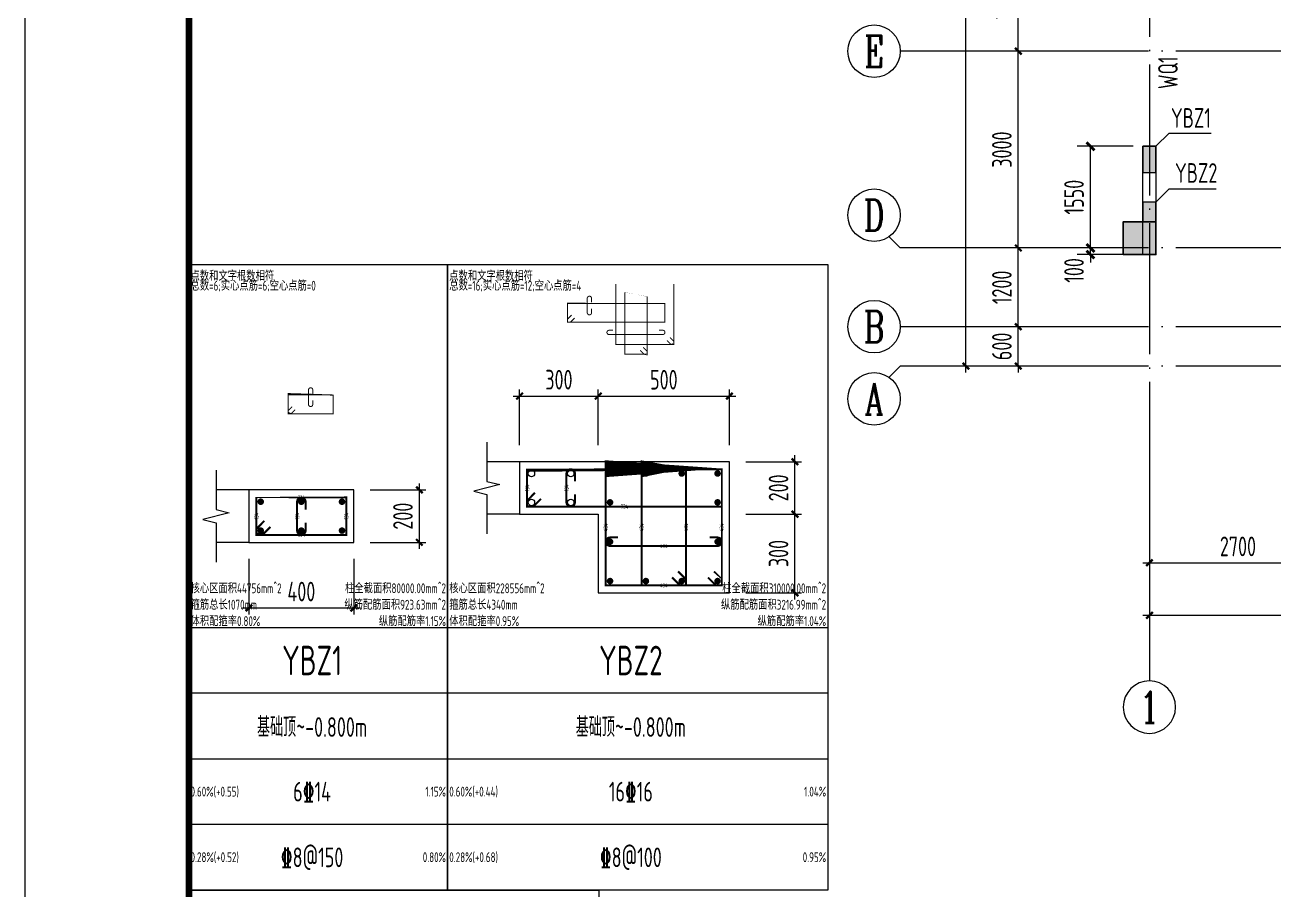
# Model space of a CAD drawing. Extents: x -1712635 to -854203, y -534641 to -21985.
# Drawn here: x -1375869 to -1356820, y -90777 to -77588 of the extents above; entities that cross this region are included whole.
import ezdxf
from ezdxf.enums import TextEntityAlignment as Align

# ---------------------------------------------------------------- set-up
doc = ezdxf.new("R2010")
doc.units = 0
doc.header["$LTSCALE"] = 1000
doc.linetypes.add('DOTE', pattern=[2.4200000000000004, 2, -0.2, 0.02, -0.2])
doc.layers.get('0').update_dxf_attribs({"linetype": 'CONTINUOUS'})
doc.layers.get('Defpoints').update_dxf_attribs({"linetype": 'CONTINUOUS'})
for name, color, linetype in [('-TK', 7, 'CONTINUOUS'), ('A-AXIS', 1, 'CONTINUOUS'), ('A-DOTE', 10, 'DOTE'), ('AXIS_NUM', 7, 'CONTINUOUS'), ('COLU_DE_DIM', 3, 'CONTINUOUS'), ('COLU_DE_TEXT', 7, 'CONTINUOUS'), ('COLU_DE_TH', 7, 'CONTINUOUS'), ('LABEL', 1, 'CONTINUOUS'), ('LINK', 6, 'CONTINUOUS'), ('LINK-INDEX', 6, 'CONTINUOUS'), ('REIN', 6, 'CONTINUOUS'), ('S-Q墙实线', 6, 'CONTINUOUS'), ('S-Q墙标注', 3, 'CONTINUOUS'), ('S-X详图填充', 252, 'CONTINUOUS'), ('S-X详图实线', 4, 'CONTINUOUS'), ('S-Y一般标注', 3, 'CONTINUOUS'), ('S-Z柱实线', 6, 'CONTINUOUS'), ('TAB', 7, 'CONTINUOUS'), ('TAB_TEXT', 7, 'CONTINUOUS'), ('THIN', 7, 'CONTINUOUS')]:
    doc.layers.add(name, color=color, linetype=linetype)
doc.layers.add('箍筋长度', color=3, linetype='CONTINUOUS', plot=False)
doc.layers.add('配箍校核', color=34, linetype='CONTINUOUS', plot=False)
doc.styles.add('BW_Rein', font='Tssdeng.shx', dxfattribs={"width": 0.7, "bigfont": 'hztxt.shx'})
doc.styles.add('TSSD_Axis', font='complex.shx', dxfattribs={"width": 0.7, "bigfont": 'hztxt.shx'})
doc.styles.add('TSSD_DIMENSION', font='Tssdeng.shx', dxfattribs={"width": 0.7, "bigfont": 'tssdchn.shx'})
doc.styles.add('TSSD_REIN', font='tssdeng.shx', dxfattribs={"width": 0.7, "height": 300, "bigfont": 'tssdchn.shx'})
doc.styles.add('结构文字', font='zstxt.shx', dxfattribs={"width": 0.7, "bigfont": 'zshz.shx'})
doc.dimstyles.new('STRUCK', dxfattribs={"dimtxt": 400, "dimasz": 121, "dimexe": 200, "dimexo": 150, "dimgap": 115, "dimtad": 1, "dimdec": 0, "dimdsep": 46, "dimtxsty": '结构文字', "dimblk": 'ARCHTICK', "dimcen": 400, "dimclrd": 3, "dimclre": 3, "dimclrt": 7, "dimadec": 0, "dimazin": 0, "dimtfac": 1, "dimtdec": 0, "dimtix": 1, "dimtmove": 2, "dimatfit": 3, "dimldrblk": '_DIMX', "dimfxl": 0, "dimtolj": 1, "dimtzin": 0, "dimarcsym": 0})
doc.dimstyles.new('TSSD_100_100', dxfattribs={"dimtxt": 300, "dimasz": 100, "dimexe": 100, "dimexo": 250, "dimgap": 100, "dimtad": 1, "dimdec": 0, "dimzin": 0, "dimdsep": 46, "dimtxsty": 'TSSD_DIMENSION', "dimblk": 'ARCHTICK', "dimcen": 0, "dimdle": 100, "dimclrt": 7, "dimadec": 0, "dimazin": 0, "dimtfac": 1, "dimtdec": 0, "dimtix": 1, "dimtmove": 2, "dimatfit": 3, "dimldrblk": 'ARCHTICK', "dimfxl": 0, "dimtolj": 1, "dimtzin": 0, "dimarcsym": 0})
doc.dimstyles.new('TSSD_25_100', dxfattribs={"dimtxt": 300, "dimasz": 100, "dimexe": 100, "dimexo": 250, "dimgap": 100, "dimtad": 1, "dimdec": 0, "dimlfac": 0.25, "dimzin": 0, "dimdsep": 46, "dimtxsty": 'TSSD_DIMENSION', "dimblk": 'ARCHTICK', "dimcen": 0, "dimdle": 100, "dimclrt": 7, "dimadec": 0, "dimazin": 0, "dimtfac": 1, "dimtdec": 0, "dimtix": 1, "dimtmove": 2, "dimatfit": 3, "dimldrblk": 'ARCHTICK', "dimfxl": 0, "dimtolj": 1, "dimtzin": 0, "dimarcsym": 0})

# ---------------------------------------------------------------- blocks, each defined once
blk = doc.blocks.new('_ArchTick')
at = {"color": 0, "const_width": 0.35}
blk.add_lwpolyline([(-0.5, -0.5), (0.5, 0.5)], dxfattribs=at)
blk = doc.blocks.new('*D200')
at = {"layer": 'COLU_DE_DIM', "color": 0, "lineweight": -2}
for p, q in [((-1372454.013528618, -85726.70897077862), (-1372454.013528618, -86576.70897077862)), ((-1370854.0135288, -85726.70897077862), (-1370854.0135288, -86576.70897077862)), ((-1372554.013528618, -86476.70897077862), (-1370754.0135288, -86476.70897077862))]:
    blk.add_line(p, q, dxfattribs=at)
at = {"layer": 'Defpoints', "color": 0}
for p in [(-1372454.013528618, -85476.70897077862), (-1370854.0135288, -85476.70897077862), (-1370854.0135288, -86476.70897077862)]:
    blk.add_point(p, dxfattribs=at)
at = {"layer": 'COLU_DE_DIM', "color": 0, "lineweight": -2, "xscale": 100, "yscale": 100, "zscale": 100, "rotation": 180}
blk.add_blockref('_ArchTick', (-1372454.013528618, -86476.70897077862), dxfattribs=at)
at = {"layer": 'COLU_DE_DIM', "color": 0, "lineweight": -2, "xscale": 100, "yscale": 100, "zscale": 100}
blk.add_blockref('_ArchTick', (-1370854.0135288, -86476.70897077862), dxfattribs=at)
at = {"layer": 'COLU_DE_DIM', "color": 7, "insert": (-1371654.013528709, -86226.70897077862), "char_height": 300, "attachment_point": 5, "style": 'TSSD_DIMENSION'}
blk.add_mtext('\\A1;400', dxfattribs=at)
blk = doc.blocks.new('*D201')
at = {"layer": 'COLU_DE_DIM', "color": 0, "lineweight": -2}
for p, q in [((-1369854.0135288, -85576.70897077862), (-1369854.0135288, -84576.70897081587)), ((-1370604.0135288, -84676.70897081587), (-1369754.0135288, -84676.70897081587)), ((-1370604.0135288, -85476.70897077862), (-1369754.0135288, -85476.70897077862))]:
    blk.add_line(p, q, dxfattribs=at)
at = {"layer": 'Defpoints', "color": 0}
for p in [(-1370854.0135288, -84676.70897081587), (-1369854.0135288, -84676.70897081587), (-1370854.0135288, -85476.70897077862)]:
    blk.add_point(p, dxfattribs=at)
at = {"layer": 'COLU_DE_DIM', "color": 0, "lineweight": -2, "xscale": 100, "yscale": 100, "zscale": 100}
for p, rotation in [((-1369854.0135288, -84676.70897081587), 90), ((-1369854.0135288, -85476.70897077862), 270)]:
    blk.add_blockref('_ArchTick', p, dxfattribs=dict(at, rotation=rotation))
at = {"layer": 'COLU_DE_DIM', "color": 7, "insert": (-1370104.0135288, -85076.70897079747), "char_height": 300, "attachment_point": 5, "rotation": 90, "style": 'TSSD_DIMENSION'}
blk.add_mtext('\\A1;200', dxfattribs=at)
blk = doc.blocks.new('*D202')
at = {"layer": 'COLU_DE_DIM', "color": 0, "lineweight": -2}
for p, q in [((-1368325.920424422, -83996.38008239819), (-1368325.920424422, -83146.38008239819)), ((-1367125.920424346, -83996.38008239819), (-1367125.920424346, -83146.38008239819)), ((-1368425.920424422, -83246.38008239819), (-1367025.920424346, -83246.38008239819))]:
    blk.add_line(p, q, dxfattribs=at)
at = {"layer": 'Defpoints', "color": 0}
for p in [(-1367125.920424346, -83246.38008239819), (-1368325.920424422, -84246.38008239819), (-1367125.920424346, -84246.38008239819)]:
    blk.add_point(p, dxfattribs=at)
at = {"layer": 'COLU_DE_DIM', "color": 0, "lineweight": -2, "xscale": 100, "yscale": 100, "zscale": 100, "rotation": 180}
blk.add_blockref('_ArchTick', (-1368325.920424422, -83246.38008239819), dxfattribs=at)
at = {"layer": 'COLU_DE_DIM', "color": 0, "lineweight": -2, "xscale": 100, "yscale": 100, "zscale": 100}
blk.add_blockref('_ArchTick', (-1367125.920424346, -83246.38008239819), dxfattribs=at)
at = {"layer": 'COLU_DE_DIM', "color": 7, "insert": (-1367725.920424384, -82996.38008239819), "char_height": 300, "attachment_point": 5, "style": 'TSSD_DIMENSION'}
blk.add_mtext('\\A1;300', dxfattribs=at)
blk = doc.blocks.new('*D203')
at = {"layer": 'COLU_DE_DIM', "color": 0, "lineweight": -2}
for p, q in [((-1367125.920424346, -83996.38008239819), (-1367125.920424346, -83146.38008239819)), ((-1365125.920424346, -83996.38008239819), (-1365125.920424346, -83146.38008239819)), ((-1367225.920424346, -83246.38008239819), (-1365025.920424346, -83246.38008239819))]:
    blk.add_line(p, q, dxfattribs=at)
at = {"layer": 'Defpoints', "color": 0}
for p in [(-1365125.920424346, -83246.38008239819), (-1367125.920424346, -84246.38008239819), (-1365125.920424346, -84246.38008239819)]:
    blk.add_point(p, dxfattribs=at)
at = {"layer": 'COLU_DE_DIM', "color": 0, "lineweight": -2, "xscale": 100, "yscale": 100, "zscale": 100, "rotation": 180}
blk.add_blockref('_ArchTick', (-1367125.920424346, -83246.38008239819), dxfattribs=at)
at = {"layer": 'COLU_DE_DIM', "color": 0, "lineweight": -2, "xscale": 100, "yscale": 100, "zscale": 100}
blk.add_blockref('_ArchTick', (-1365125.920424346, -83246.38008239819), dxfattribs=at)
at = {"layer": 'COLU_DE_DIM', "color": 7, "insert": (-1366125.920424346, -82996.38008239819), "char_height": 300, "attachment_point": 5, "style": 'TSSD_DIMENSION'}
blk.add_mtext('\\A1;500', dxfattribs=at)
blk = doc.blocks.new('*D204')
at = {"layer": 'COLU_DE_DIM', "color": 0, "lineweight": -2}
for p, q in [((-1364125.920424346, -86346.38008239819), (-1364125.920424346, -84946.38008238608)), ((-1364875.920424346, -85046.38008238608), (-1364025.920424346, -85046.38008238608)), ((-1364875.920424346, -86246.38008239819), (-1364025.920424346, -86246.38008239819))]:
    blk.add_line(p, q, dxfattribs=at)
at = {"layer": 'Defpoints', "color": 0}
for p in [(-1365125.920424346, -85046.38008238608), (-1364125.920424346, -85046.38008238608), (-1365125.920424346, -86246.38008239819)]:
    blk.add_point(p, dxfattribs=at)
at = {"layer": 'COLU_DE_DIM', "color": 0, "lineweight": -2, "xscale": 100, "yscale": 100, "zscale": 100}
for p, rotation in [((-1364125.920424346, -85046.38008238608), 90), ((-1364125.920424346, -86246.38008239819), 270)]:
    blk.add_blockref('_ArchTick', p, dxfattribs=dict(at, rotation=rotation))
at = {"layer": 'COLU_DE_DIM', "color": 7, "insert": (-1364375.920424346, -85646.38008239235), "char_height": 300, "attachment_point": 5, "rotation": 90, "style": 'TSSD_DIMENSION'}
blk.add_mtext('\\A1;300', dxfattribs=at)
blk = doc.blocks.new('*D205')
at = {"layer": 'COLU_DE_DIM', "color": 0, "lineweight": -2}
for p, q in [((-1364125.920424346, -85146.38008238608), (-1364125.920424346, -84146.3800824238)), ((-1364875.920424346, -84246.3800824238), (-1364025.920424346, -84246.3800824238)), ((-1364875.920424346, -85046.38008238608), (-1364025.920424346, -85046.38008238608))]:
    blk.add_line(p, q, dxfattribs=at)
at = {"layer": 'Defpoints', "color": 0}
for p in [(-1365125.920424346, -84246.3800824238), (-1364125.920424346, -84246.3800824238), (-1365125.920424346, -85046.38008238608)]:
    blk.add_point(p, dxfattribs=at)
at = {"layer": 'COLU_DE_DIM', "color": 0, "lineweight": -2, "xscale": 100, "yscale": 100, "zscale": 100}
for p, rotation in [((-1364125.920424346, -84246.3800824238), 90), ((-1364125.920424346, -85046.38008238608), 270)]:
    blk.add_blockref('_ArchTick', p, dxfattribs=dict(at, rotation=rotation))
at = {"layer": 'COLU_DE_DIM', "color": 7, "insert": (-1364375.920424346, -84646.38008240516), "char_height": 300, "attachment_point": 5, "rotation": 90, "style": 'TSSD_DIMENSION'}
blk.add_mtext('\\A1;200', dxfattribs=at)
blk = doc.blocks.new('A1')
blk.add_lwpolyline([(0, 59400), (0, 0), (84100, 0), (84100, 59400)], close=True)
at = {"const_width": 100}
blk.add_lwpolyline([(2500, 58400), (2500, 1000), (83100, 1000), (83100, 58400)], close=True, dxfattribs=at)
blk = doc.blocks.new('*D554')
at = {"layer": 'Defpoints', "color": 0}
for p in [(-1359619.64106835, -80987.99489688477), (-1358819.64106835, -80987.99489688477), (-1358819.64106835, -81087.99482786882)]:
    blk.add_point(p, dxfattribs=at)
at = {"layer": 'S-Q墙标注', "color": 3, "lineweight": -2}
for p, q in [((-1359619.64106835, -80987.99489688477), (-1359619.64106835, -80866.99489688477)), ((-1358969.64106835, -80987.99489688477), (-1359819.64106835, -80987.99489688477)), ((-1358969.64106835, -81087.99482786882), (-1359819.64106835, -81087.99482786882)), ((-1359619.64106835, -81087.99482786882), (-1359619.64106835, -80987.99489688477)), ((-1359619.64106835, -81087.99482786882), (-1359619.64106835, -81208.99482786882))]:
    blk.add_line(p, q, dxfattribs=at)
at = {"layer": 'S-Q墙标注', "color": 3, "lineweight": -2, "xscale": 121, "yscale": 121, "zscale": 121}
for p, rotation in [((-1359619.64106835, -80987.99489688477), 270), ((-1359619.64106835, -81087.99482786882), 90)]:
    blk.add_blockref('_ArchTick', p, dxfattribs=dict(at, rotation=rotation))
at = {"layer": 'S-Q墙标注', "color": 7, "insert": (-1359869.64106835, -81329.91790479189), "char_height": 300, "attachment_point": 5, "rotation": 90, "style": 'TSSD_REIN'}
blk.add_mtext('\\A1;100', dxfattribs=at)
blk = doc.blocks.new('_DIMX')
blk.add_line((-150, 0), (150, 0))
at = {"const_width": 50}
blk.add_lwpolyline([(-70, -70), (70, 70)], dxfattribs=at)
blk = doc.blocks.new('*D555')
at = {"layer": 'Defpoints', "color": 0}
for p in [(-1359619.64106835, -79438.03377964941), (-1358819.64106835, -79438.03377964941), (-1358819.64106835, -80987.99489688477)]:
    blk.add_point(p, dxfattribs=at)
at = {"layer": 'S-Q墙标注', "color": 3, "lineweight": -2}
for p, q in [((-1358969.64106835, -79438.03377964941), (-1359819.64106835, -79438.03377964941)), ((-1359619.64106835, -80987.99489688477), (-1359619.64106835, -79438.03377964941)), ((-1358969.64106835, -80987.99489688477), (-1359819.64106835, -80987.99489688477))]:
    blk.add_line(p, q, dxfattribs=at)
at = {"layer": 'S-Q墙标注', "color": 3, "lineweight": -2, "xscale": 121, "yscale": 121, "zscale": 121}
for p, rotation in [((-1359619.64106835, -79438.03377964941), 90), ((-1359619.64106835, -80987.99489688477), 270)]:
    blk.add_blockref('_ArchTick', p, dxfattribs=dict(at, rotation=rotation))
at = {"layer": 'S-Q墙标注', "color": 7, "insert": (-1359869.64106835, -80213.01433826731), "char_height": 300, "attachment_point": 5, "rotation": 90, "style": 'TSSD_REIN'}
blk.add_mtext('\\A1;1550', dxfattribs=at)
blk = doc.blocks.new('ts_axno')
at = {"color": 0, "linetype": 'ByBlock', "lineweight": -2}
blk.add_circle((0, 0), 0.5, dxfattribs=at)
at = {"color": 0, "linetype": 'ByBlock', "lineweight": -2, "style": 'TSSD_Axis', "width": 0.7}
blk.add_attdef('A', text='', height=0.6, dxfattribs=at).set_placement((0, 0), align=Align.MIDDLE_CENTER)
blk = doc.blocks.new('*D809')
at = {"layer": 'Defpoints', "color": 0}
for p in [(-1364734.331781463, -84258.3960765833), (-1363734.331781463, -84258.3960765833), (-1363734.331781463, -84858.39607658319)]:
    blk.add_point(p, dxfattribs=at)
at = {"layer": 'S-Y一般标注', "color": 0, "lineweight": -2}
for p, q in [((-1364734.331781463, -84258.3960765833), (-1364734.331781463, -84158.3960765833)), ((-1363984.331781463, -84258.3960765833), (-1364834.331781463, -84258.3960765833)), ((-1364734.331781463, -84858.39607658319), (-1364734.331781463, -84258.3960765833)), ((-1363984.331781463, -84858.39607658319), (-1364834.331781463, -84858.39607658319)), ((-1364734.331781463, -84858.39607658319), (-1364734.331781463, -84958.39607658319))]:
    blk.add_line(p, q, dxfattribs=at)
at = {"layer": 'S-Y一般标注', "color": 0, "lineweight": -2, "xscale": 100, "yscale": 100, "zscale": 100}
for p, rotation in [((-1364734.331781463, -84258.3960765833), 270), ((-1364734.331781463, -84858.39607658319), 90)]:
    blk.add_blockref('_ArchTick', p, dxfattribs=dict(at, rotation=rotation))
at = {"layer": 'S-Y一般标注', "color": 7, "insert": (-1364984.331781463, -84558.39607658346), "char_height": 300, "attachment_point": 5, "rotation": 90, "style": 'TSSD_DIMENSION'}
blk.add_mtext('\\A1;600', dxfattribs=at)
blk = doc.blocks.new('*D810')
at = {"layer": 'Defpoints', "color": 0}
for p in [(-1364734.331781463, -78558.39607679215), (-1363734.331781463, -78558.39607679215), (-1363734.331781463, -80058.39607750089)]:
    blk.add_point(p, dxfattribs=at)
at = {"layer": 'S-Y一般标注', "color": 0, "lineweight": -2}
for p, q in [((-1364734.331781463, -80158.39607750089), (-1364734.331781463, -78458.39607679215)), ((-1363984.331781463, -78558.39607679215), (-1364834.331781463, -78558.39607679215)), ((-1363984.331781463, -80058.39607750089), (-1364834.331781463, -80058.39607750089))]:
    blk.add_line(p, q, dxfattribs=at)
at = {"layer": 'S-Y一般标注', "color": 0, "lineweight": -2, "xscale": 100, "yscale": 100, "zscale": 100}
for p, rotation in [((-1364734.331781463, -78558.39607679215), 90), ((-1364734.331781463, -80058.39607750089), 270)]:
    blk.add_blockref('_ArchTick', p, dxfattribs=dict(at, rotation=rotation))
at = {"layer": 'S-Y一般标注', "color": 7, "insert": (-1364984.331781463, -79308.39607714674), "char_height": 300, "attachment_point": 5, "rotation": 90, "style": 'TSSD_DIMENSION'}
blk.add_mtext('\\A1;1500', dxfattribs=at)
blk = doc.blocks.new('*D815')
at = {"layer": 'Defpoints', "color": 0}
for p in [(-1365534.331781463, -69358.39607776003), (-1363734.331781463, -69358.39607776003), (-1363734.331781463, -84858.39607658319)]:
    blk.add_point(p, dxfattribs=at)
at = {"layer": 'S-Y一般标注', "color": 0, "lineweight": -2}
for p, q in [((-1365534.331781463, -84958.39607658319), (-1365534.331781463, -69258.39607776003)), ((-1363984.331781463, -69358.39607776003), (-1365634.331781463, -69358.39607776003)), ((-1363984.331781463, -84858.39607658319), (-1365634.331781463, -84858.39607658319))]:
    blk.add_line(p, q, dxfattribs=at)
at = {"layer": 'S-Y一般标注', "color": 0, "lineweight": -2, "xscale": 100, "yscale": 100, "zscale": 100}
for p, rotation in [((-1365534.331781463, -69358.39607776003), 90), ((-1365534.331781463, -84858.39607658319), 270)]:
    blk.add_blockref('_ArchTick', p, dxfattribs=dict(at, rotation=rotation))
at = {"layer": 'S-Y一般标注', "color": 7, "insert": (-1365784.331781463, -77108.39607717183), "char_height": 300, "attachment_point": 5, "rotation": 90, "style": 'TSSD_DIMENSION'}
blk.add_mtext('\\A1;15500', dxfattribs=at)
blk = doc.blocks.new('*D819')
at = {"layer": 'Defpoints', "color": 0}
for p in [(-1364734.331781463, -83058.39608514193), (-1363734.331781463, -83058.39608514193), (-1363734.331781463, -84258.3960765833)]:
    blk.add_point(p, dxfattribs=at)
at = {"layer": 'S-Y一般标注', "color": 0, "lineweight": -2}
for p, q in [((-1364734.331781463, -84358.3960765833), (-1364734.331781463, -82958.39608514193)), ((-1363984.331781463, -83058.39608514193), (-1364834.331781463, -83058.39608514193)), ((-1363984.331781463, -84258.3960765833), (-1364834.331781463, -84258.3960765833))]:
    blk.add_line(p, q, dxfattribs=at)
at = {"layer": 'S-Y一般标注', "color": 0, "lineweight": -2, "xscale": 100, "yscale": 100, "zscale": 100}
for p, rotation in [((-1364734.331781463, -83058.39608514193), 90), ((-1364734.331781463, -84258.3960765833), 270)]:
    blk.add_blockref('_ArchTick', p, dxfattribs=dict(at, rotation=rotation))
at = {"layer": 'S-Y一般标注', "color": 7, "insert": (-1364984.331781463, -83658.39608086283), "char_height": 300, "attachment_point": 5, "rotation": 90, "style": 'TSSD_DIMENSION'}
blk.add_mtext('\\A1;1200', dxfattribs=at)
blk = doc.blocks.new('*D820')
at = {"layer": 'Defpoints', "color": 0}
for p in [(-1364734.331781463, -80058.39607750089), (-1363734.331781463, -80058.39607750089), (-1363734.331781463, -83058.39608514193)]:
    blk.add_point(p, dxfattribs=at)
at = {"layer": 'S-Y一般标注', "color": 0, "lineweight": -2}
for p, q in [((-1364734.331781463, -83158.39608514193), (-1364734.331781463, -79958.39607750089)), ((-1363984.331781463, -80058.39607750089), (-1364834.331781463, -80058.39607750089)), ((-1363984.331781463, -83058.39608514193), (-1364834.331781463, -83058.39608514193))]:
    blk.add_line(p, q, dxfattribs=at)
at = {"layer": 'S-Y一般标注', "color": 0, "lineweight": -2, "xscale": 100, "yscale": 100, "zscale": 100}
for p, rotation in [((-1364734.331781463, -80058.39607750089), 90), ((-1364734.331781463, -83058.39608514193), 270)]:
    blk.add_blockref('_ArchTick', p, dxfattribs=dict(at, rotation=rotation))
at = {"layer": 'S-Y一般标注', "color": 7, "insert": (-1364984.331781463, -81558.39608132163), "char_height": 300, "attachment_point": 5, "rotation": 90, "style": 'TSSD_DIMENSION'}
blk.add_mtext('\\A1;3000', dxfattribs=at)
blk = doc.blocks.new('*D763')
at = {"layer": 'Defpoints', "color": 0}
for p in [(-1362734.331781462, -86858.39607658319), (-1312734.331782217, -86858.39607658319), (-1312734.331782217, -88658.39607658319)]:
    blk.add_point(p, dxfattribs=at)
at = {"layer": 'S-Y一般标注', "color": 0, "lineweight": -2}
for p, q in [((-1362734.331781462, -87108.39607658319), (-1362734.331781462, -88758.39607658319)), ((-1312734.331782217, -87108.39607658319), (-1312734.331782217, -88758.39607658319)), ((-1362834.331781462, -88658.39607658319), (-1312634.331782217, -88658.39607658319))]:
    blk.add_line(p, q, dxfattribs=at)
at = {"layer": 'S-Y一般标注', "color": 0, "lineweight": -2, "xscale": 100, "yscale": 100, "zscale": 100, "rotation": 180}
blk.add_blockref('_ArchTick', (-1362734.331781462, -88658.39607658319), dxfattribs=at)
at = {"layer": 'S-Y一般标注', "color": 0, "lineweight": -2, "xscale": 100, "yscale": 100, "zscale": 100}
blk.add_blockref('_ArchTick', (-1312734.331782217, -88658.39607658319), dxfattribs=at)
at = {"layer": 'S-Y一般标注', "color": 7, "insert": (-1337734.331781839, -88408.39607658319), "char_height": 300, "attachment_point": 5, "style": 'TSSD_DIMENSION'}
blk.add_mtext('\\A1;50000', dxfattribs=at)
blk = doc.blocks.new('*D765')
at = {"layer": 'Defpoints', "color": 0}
for p in [(-1362734.331781462, -86858.39607658319), (-1360034.331781634, -86858.39607658319), (-1360034.331781634, -87858.39607658319)]:
    blk.add_point(p, dxfattribs=at)
at = {"layer": 'S-Y一般标注', "color": 0, "lineweight": -2}
for p, q in [((-1362734.331781462, -87108.39607658319), (-1362734.331781462, -87958.39607658319)), ((-1360034.331781634, -87108.39607658319), (-1360034.331781634, -87958.39607658319)), ((-1362834.331781462, -87858.39607658319), (-1359934.331781634, -87858.39607658319))]:
    blk.add_line(p, q, dxfattribs=at)
at = {"layer": 'S-Y一般标注', "color": 0, "lineweight": -2, "xscale": 100, "yscale": 100, "zscale": 100, "rotation": 180}
blk.add_blockref('_ArchTick', (-1362734.331781462, -87858.39607658319), dxfattribs=at)
at = {"layer": 'S-Y一般标注', "color": 0, "lineweight": -2, "xscale": 100, "yscale": 100, "zscale": 100}
blk.add_blockref('_ArchTick', (-1360034.331781634, -87858.39607658319), dxfattribs=at)
at = {"layer": 'S-Y一般标注', "color": 7, "insert": (-1361384.331781548, -87608.39607658319), "char_height": 300, "attachment_point": 5, "style": 'TSSD_DIMENSION'}
blk.add_mtext('\\A1;2700', dxfattribs=at)
blk = doc.blocks.new('20210825.17464595')
at = {"layer": 'A-AXIS'}
for p, q in [((3600.000008000061, 10400.04725478892), (800.0000080000609, 10400.04725478892)), ((800.0000080000609, 7400.047247147944), (628.3882261416875, 7571.659029006434)), ((3600.000008000061, 7400.047247147886), (800.0000080000609, 7400.047247147944)), ((3600.000008000061, 6200.047255706508), (800.0000080000609, 6200.047255706566)), ((800.0000080000609, 5600.047255706566), (628.3882261416875, 5428.435473848076)), ((3600.000008000061, 5600.047255706624), (800.0000080000609, 5600.047255706566)), ((4600.000008000294, 3600.047255706624), (4600.000008000294, 800.0472557066241))]:
    blk.add_line(p, q, dxfattribs=at)
at = {"layer": 'A-DOTE'}
for p, q in [((4600.000008005649, 22300.04725452978), (4600.000008000294, 3600.047255706624)), ((57823.91083105304, 10400.04725379066), (3600.000008000061, 10400.04725478892)), ((57823.91083105304, 7400.047247147886), (3600.000008000294, 7400.047247147886)), ((57823.91083105281, 6200.047255706508), (3600.000008000294, 6200.047255706508)), ((57823.91083105281, 5600.047255706508), (3600.000008000294, 5600.047255706624))]:
    blk.add_line(p, q, dxfattribs=at)
at = {"layer": 'A-AXIS'}
ref = blk.add_blockref('ts_axno', (400.0000080000609, 10400.04725478892), dxfattribs=dict(at, xscale=800, yscale=800, zscale=800))
ref.add_attrib('B', 'E', dxfattribs={"layer": 'AXIS_NUM', "height": 480, "style": 'TSSD_Axis', "width": 0.7}).set_placement((400.0000080000609, 10400.04725478892), align=Align.MIDDLE_CENTER)
ref = blk.add_blockref('ts_axno', (400.0000080000609, 7900.047247147944), dxfattribs=dict(at, xscale=800, yscale=800, zscale=800, rotation=180))
ref.add_attrib('C', 'D', dxfattribs={"layer": 'AXIS_NUM', "height": 480, "style": 'TSSD_Axis', "width": 0.7}).set_placement((400.0000080000609, 7900.047247147944), align=Align.MIDDLE_CENTER)
ref = blk.add_blockref('ts_axno', (400.0000080000609, 6200.047255706566), dxfattribs=dict(at, xscale=800, yscale=800, zscale=800))
ref.add_attrib('A', 'B', dxfattribs={"layer": 'AXIS_NUM', "height": 480, "style": 'TSSD_Axis', "width": 0.7}).set_placement((400.0000080000609, 6200.047255706566), align=Align.MIDDLE_CENTER)
ref = blk.add_blockref('ts_axno', (400.0000080000609, 5100.047255706566), dxfattribs=dict(at, xscale=800, yscale=800, zscale=800))
ref.add_attrib('F', 'A', dxfattribs={"layer": 'AXIS_NUM', "height": 480, "style": 'TSSD_Axis', "width": 0.7}).set_placement((400.0000080000609, 5100.047255706566), align=Align.MIDDLE_CENTER)
ref = blk.add_blockref('ts_axno', (4600.000008000294, 400.0472557066241), dxfattribs=dict(at, xscale=-800, yscale=800, zscale=800, rotation=180))
ref.add_attrib('1', '1', dxfattribs={"layer": 'AXIS_NUM', "height": 480, "style": 'TSSD_Axis', "width": 0.7}).set_placement((4600.000008000294, 400.0472557066241), align=Align.MIDDLE_CENTER)
at = {"layer": 'S-Y一般标注'}
for base, p1, p2, picture, middle in [((1800.000008000061, 21100.04725452978), (3600.000008000061, 5600.047255706624), (3600.000008000061, 21100.04725452978), '*D815', (1550.000008000061, 13350.04725511798)), ((2600.000008000061, 11900.04725549766), (3600.000008000061, 10400.04725478892), (3600.000008000061, 11900.04725549766), '*D810', (2350.000008000061, 11150.04725514307)), ((2600.000008000061, 10400.04725478892), (3600.000008000061, 7400.047247147886), (3600.000008000061, 10400.04725478892), '*D820', (2350.000008000061, 8900.047250968186)), ((2600.000008000061, 7400.047247147886), (3600.000008000061, 6200.047255706508), (3600.000008000061, 7400.047247147886), '*D819', (2350.000008000061, 6800.047251426979)), ((2600.000008000061, 6200.047255706508), (3600.000008000061, 5600.047255706624), (3600.000008000061, 6200.047255706508), '*D809', (2350.000008000061, 5900.047255706348))]:
    dim = blk.add_linear_dim(base=base, p1=p1, p2=p2, angle=90, dimstyle='TSSD_100_100', dxfattribs=at)
    dim.commit()
    dim.dimension.update_dxf_attribs({"geometry": picture, "text_midpoint": middle, "insert": (1367334.331789463, 90458.44333228981)})
for base, p2, picture, middle in [((54600.00000724592, 1800.047255706624), (54600.00000724592, 3600.047255706624), '*D763', (29600.00000762311, 2050.047255706624)), ((7300.000007828232, 2600.047255706624), (7300.000007828232, 3600.047255706624), '*D765', (5950.000007914146, 2850.047255706624))]:
    dim = blk.add_linear_dim(base=base, p1=(4600.000008000294, 3600.047255706624), p2=p2, dimstyle='TSSD_100_100', dxfattribs=at)
    dim.commit()
    dim.dimension.update_dxf_attribs({"geometry": picture, "text_midpoint": middle, "insert": (1367334.331789463, 90458.44333228981)})

msp = doc.modelspace()

# ---------------------------------------------------------------- hatches: boundary and pattern name
at = {"layer": 'S-X详图填充'}
h = msp.add_hatch(color=256, dxfattribs=at)
h.dxf.hatch_style = 1
h.paths.add_polyline_path([(-1358819.642121471, -79837.99441470767), (-1358619.642121481, -79837.99441470962), (-1358619.642121474, -79437.99441475337), (-1358819.642121473, -79437.99441475337)])
h = msp.add_hatch(color=256, dxfattribs=at)
h.dxf.hatch_style = 1
h.paths.add_polyline_path([(-1358619.642121479, -80287.99482785005), (-1358819.64212147, -80287.99482785253), (-1358819.642121473, -80587.99482786888), (-1359119.642121473, -80587.99482786888), (-1359119.642121473, -81087.99482786888), (-1358619.642121473, -81087.99482786888)])

# ---------------------------------------------------------------- linework, layer by layer
at = {"layer": 'COLU_DE_TH', "color": 7}
for points in [[(-1368325.920424422, -84246.3800824238), (-1368325.920424412, -85046.38008238608), (-1367125.920424346, -85046.38008239819), (-1367125.920424346, -86246.38008239819), (-1365125.920424346, -86246.38008239819), (-1365125.920424346, -84246.38008239819), (-1368325.920424422, -84246.3800824238)], [(-1372454.013528618, -84676.70897081587), (-1372454.013528625, -85476.70897077862), (-1370854.0135288, -85476.7089708075), (-1370854.0135288, -84676.70897081122), (-1372454.013528618, -84676.70897081587)]]:
    msp.add_lwpolyline(points, close=True, dxfattribs=at)
at = {"layer": 'LABEL', "color": 6}
for points in [[(-1358619.642121474, -79437.99441475337), (-1358419.642121474, -79237.99441475337), (-1357778.304179758, -79237.99441475337)], [(-1358619.642121473, -80287.99482785005), (-1358419.642121473, -80087.99482785005), (-1357703.03390877, -80087.99482785005)]]:
    msp.add_lwpolyline(points, dxfattribs=at)
at = {"layer": 'LINK', "color": 6, "const_width": 30}
for points in [[(-1367998.996542779, -84811.38008240092), (-1368118.9965428, -84931.38008238017), (-1368210.920424436, -84931.38008237892), (-1368210.920424443, -84361.3800824259), (-1365240.920424385, -84361.38008240354), (-1365240.920424385, -84931.38008240439), (-1368210.920424436, -84931.38008237892), (-1368210.920424427, -84839.45620072124), (-1368090.920424406, -84719.45620074199)], [(-1365360.92042421, -85919.45620071821), (-1365240.920424337, -86039.45620084493), (-1365240.920424338, -86131.38008239388), (-1367010.920424341, -86131.38008239388), (-1367010.920424339, -84361.38008242575), (-1365240.920424342, -84361.38008241158), (-1365240.920424338, -86131.38008239388), (-1365332.844306081, -86131.38008239493), (-1365452.844305954, -86011.38008226821)], [(-1365907.587091069, -85919.45620086018), (-1365787.587091015, -86039.4562008064), (-1365787.587091014, -86131.38008239237), (-1366464.253757679, -86131.38008239173), (-1366464.253757677, -84361.38008243829), (-1365787.587091018, -84361.38008242266), (-1365787.587091014, -86131.38008239237), (-1365879.510972515, -86131.38008238826), (-1365999.510972569, -86011.38008244205)], [(-1372127.089646969, -85241.70897086448), (-1372247.089647049, -85361.70897078398), (-1372339.013528614, -85361.70897077984), (-1372339.013528608, -84791.70897081846), (-1370969.013528767, -84791.70897081145), (-1370969.013528767, -85361.70897080167), (-1372339.013528614, -85361.70897077984), (-1372339.01352863, -85269.78508907981), (-1372219.013528549, -85149.78508916032)]]:
    msp.add_lwpolyline(points, dxfattribs=at)
for points in [[(-1367480.920424381, -84546.38008241946), (-1367480.920424381, -84426.38008241946, 1), (-1367610.920424381, -84426.38008241946), (-1367610.920424382, -84866.38008238465, 1), (-1367480.920424382, -84866.38008238465), (-1367480.920424382, -84746.38008238465)], [(-1371589.013528686, -84976.70897081235), (-1371589.013528686, -84856.70897081235, 1), (-1371719.013528686, -84856.70897081235), (-1371719.013528686, -85296.70897080496, 1), (-1371589.013528686, -85296.70897080496), (-1371589.013528686, -85176.70897080496)], [(-1366825.920424335, -85401.38008239202), (-1366945.920424335, -85401.38008239202, 1), (-1366945.920424335, -85531.38008239202), (-1365305.920424346, -85531.3800824061, 1), (-1365305.920424346, -85401.3800824061), (-1365425.920424346, -85401.3800824061)]]:
    msp.add_lwpolyline(points, format="xyb", dxfattribs=at)
at = {"layer": 'LINK-INDEX', "color": 6, "const_width": 15.00000095367432}
for points in [[(-1367228.420424383, -81815.07289582671), (-1367228.420424383, -81755.07289582671, 1), (-1367293.420424383, -81755.07289582671), (-1367293.420424383, -81975.07289580931, 1), (-1367228.420424383, -81975.07289580931), (-1367228.420424383, -81915.07289580931)], [(-1366900.920424359, -82242.57289581298), (-1366960.920424359, -82242.57289581298, 1), (-1366960.920424359, -82307.57289581298), (-1366140.920424365, -82307.57289582002, 1), (-1366140.920424365, -82242.57289582002), (-1366200.920424365, -82242.57289582002)], [(-1371479.482891361, -83212.39492778407), (-1371479.482891361, -83152.39492778407, 1), (-1371544.482891361, -83152.39492778407), (-1371544.482891361, -83372.3949277804, 1), (-1371479.482891361, -83372.3949277804), (-1371479.482891361, -83312.3949277804)]]:
    msp.add_lwpolyline(points, format="xyb", dxfattribs=at)
for points in [[(-1366031.753757741, -82351.61095476782), (-1365971.753757678, -82411.61095470499), (-1365971.753757693, -82457.57289581344), (-1366856.753757703, -82457.57289581347), (-1366856.753757701, -81572.5728958282), (-1365971.753757695, -81572.5728958211), (-1365971.753757693, -82457.57289581344), (-1366017.715698686, -82457.5728958089), (-1366077.715698749, -82397.57289587174)], [(-1366441.753757765, -82501.6109548232), (-1366381.7537577, -82561.61095475848), (-1366381.7537577, -82607.57289582756), (-1366720.087091028, -82607.57289582724), (-1366720.087091027, -81722.57289580739), (-1366381.753757703, -81722.57289579956), (-1366381.7537577, -82607.57289582756), (-1366427.715698705, -82607.57289586248), (-1366487.715698769, -82547.57289592721)], [(-1367487.45848356, -82057.57289565564), (-1367547.458483423, -82117.57289579298), (-1367593.420424378, -82117.57289579508), (-1367593.420424381, -81832.57289581804), (-1366108.420424408, -81832.57289580684), (-1366108.420424408, -82117.5728958078), (-1367593.420424378, -82117.57289579508), (-1367593.420424371, -82071.6109550549), (-1367533.420424509, -82011.61095491756)], [(-1371748.520950575, -83454.89492757016), (-1371808.520950361, -83514.89492778384), (-1371854.482891309, -83514.89492777426), (-1371854.482891306, -83229.89492779045), (-1371169.482891343, -83229.89492778698), (-1371169.482891343, -83514.89492778512), (-1371854.482891309, -83514.89492777426), (-1371854.482891347, -83468.93298712512), (-1371794.482891561, -83408.93298691144)]]:
    msp.add_lwpolyline(points, dxfattribs=at)
at = {"layer": 'REIN', "color": 6, "const_width": 50}
for points in [[(-1366970.920424329, -84426.38008242042, 1), (-1366920.920424329, -84426.38008242042, 1), (-1366970.920424329, -84426.38008242042)], [(-1366424.253757669, -84426.3800824224, 1), (-1366374.253757669, -84426.3800824224, 1), (-1366424.253757669, -84426.3800824224)], [(-1365877.587091011, -84426.38008240977, 1), (-1365827.587091011, -84426.38008240977, 1), (-1365877.587091011, -84426.38008240977)], [(-1365330.920424374, -84426.38008240357, 1), (-1365280.920424374, -84426.38008240357, 1), (-1365330.920424374, -84426.38008240357)], [(-1372299.013528596, -84856.7089708185, 1), (-1372249.013528596, -84856.7089708185, 1), (-1372299.013528596, -84856.7089708185)], [(-1371679.013528686, -84856.70897081235, 1), (-1371629.013528686, -84856.70897081235, 1), (-1371679.013528686, -84856.70897081235)], [(-1371059.013528777, -84856.70897081218, 1), (-1371009.013528777, -84856.70897081218, 1), (-1371059.013528777, -84856.70897081218)], [(-1366970.92042433, -84866.38008238561, 1), (-1366920.92042433, -84866.38008238561, 1), (-1366970.92042433, -84866.38008238561)], [(-1365330.920424341, -84866.38008239967, 1), (-1365280.920424341, -84866.38008239967, 1), (-1365330.920424341, -84866.38008239967)], [(-1372299.0135286, -85296.70897078508, 1), (-1372249.0135286, -85296.70897078508, 1), (-1372299.0135286, -85296.70897078508)], [(-1371679.013528686, -85296.70897080496, 1), (-1371629.013528686, -85296.70897080496, 1), (-1371679.013528686, -85296.70897080496)], [(-1371059.013528777, -85296.70897080479, 1), (-1371009.013528777, -85296.70897080479, 1), (-1371059.013528777, -85296.70897080479)], [(-1366970.920424335, -85466.38008239202, 1), (-1366920.920424335, -85466.38008239202, 1), (-1366970.920424335, -85466.38008239202)], [(-1365330.920424346, -85466.3800824061, 1), (-1365280.920424346, -85466.3800824061, 1), (-1365330.920424346, -85466.3800824061)], [(-1366970.920424335, -86066.38008239845, 1), (-1366920.920424335, -86066.38008239845, 1), (-1366970.920424335, -86066.38008239845)], [(-1366424.253757671, -86066.38008239926, 1), (-1366374.253757671, -86066.38008239926, 1), (-1366424.253757671, -86066.38008239926)], [(-1365877.587091008, -86066.38008239976, 1), (-1365827.587091008, -86066.38008239976, 1), (-1365877.587091008, -86066.38008239976)], [(-1365330.920424344, -86066.38008239845, 1), (-1365280.920424344, -86066.38008239845, 1), (-1365330.920424344, -86066.38008239845)]]:
    msp.add_lwpolyline(points, format="xyb", close=True, dxfattribs=at)
at = {"layer": 'REIN', "color": 6}
for centre in [(-1368145.920424439, -84426.38008242694), (-1367545.920424381, -84426.38008241946), (-1368145.920424439, -84866.74865253104), (-1367545.920424381, -84866.74865252356)]:
    msp.add_circle(centre, 50, dxfattribs=at)
at = {"layer": 'S-Q墙实线'}
msp.add_lwpolyline([(-1358619.652103172, -81088.005774002), (-1358819.652107293, -81088.005774002), (-1358819.652107293, -79438.005774002), (-1358619.652103172, -79438.005774002)], close=True, dxfattribs=at)
at = {"layer": 'S-X详图实线'}
for points in [[(-1358819.642121471, -79837.99441470767), (-1358619.642121481, -79837.99441470962), (-1358619.642121474, -79437.99441475337), (-1358819.642121473, -79437.99441475337), (-1358819.642121471, -79837.99441470767)], [(-1358619.642121479, -80287.99482785005), (-1358819.64212147, -80287.99482785253), (-1358819.642121473, -80587.99482786888), (-1359119.642121473, -80587.99482786888), (-1359119.642121473, -81087.99482786888), (-1358619.642121473, -81087.99482786888), (-1358619.642121479, -80287.99482785005)]]:
    msp.add_lwpolyline(points, close=True, dxfattribs=at)
at = {"layer": 'S-Z柱实线', "lineweight": 35}
msp.add_lwpolyline([(-1359119.652108315, -81088.00227365427), (-1358619.652108315, -81088.00227365427), (-1358619.652108315, -80588.00227365427), (-1359119.652108315, -80588.00227365427)], close=True, dxfattribs=at)
at = {"layer": 'TAB', "color": 7}
for points in [[(-1373368.904238457, -81238.01514946949), (-1369423.267759445, -81238.01514946949), (-1369423.267759445, -90776.7089708075), (-1373368.904238457, -90776.7089708075), (-1373368.904238457, -81238.01514946949), (-1373368.904238457, -86776.7089708075), (-1369423.267759445, -86776.7089708075), (-1369423.267759445, -87776.7089708075), (-1373368.904238457, -87776.7089708075), (-1373368.904238457, -88776.7089708075), (-1369423.267759445, -88776.7089708075), (-1369423.267759445, -89776.7089708075), (-1373368.904238457, -89776.7089708075)], [(-1369423.267759445, -81238.01514946949), (-1363625.920424346, -81238.01514946949), (-1363625.920424346, -90776.7089708075), (-1369423.267759445, -90776.7089708075), (-1369423.267759445, -81238.01514946949), (-1369423.267759445, -86776.7089708075), (-1363625.920424346, -86776.7089708075), (-1363625.920424346, -87776.7089708075), (-1369423.267759445, -87776.7089708075), (-1369423.267759445, -88776.7089708075), (-1363625.920424346, -88776.7089708075), (-1363625.920424346, -89776.7089708075), (-1369423.267759445, -89776.7089708075)], [(-1373368.904238457, -90776.7089708075), (-1367115.590459259, -90776.7089708075), (-1367115.590459259, -100315.4027921455), (-1373368.904238457, -100315.4027921455), (-1373368.904238457, -90776.7089708075), (-1373368.904238457, -96315.4027921455), (-1367115.590459259, -96315.4027921455), (-1367115.590459259, -97315.4027921455), (-1373368.904238457, -97315.4027921455), (-1373368.904238457, -98315.4027921455), (-1367115.590459259, -98315.4027921455), (-1367115.590459259, -99315.4027921455), (-1373368.904238457, -99315.4027921455)]]:
    msp.add_lwpolyline(points, dxfattribs=at)
at = {"layer": 'THIN', "color": 7}
for p, q in [((-1368325.920424422, -84246.3800824238), (-1368825.920424422, -84246.38008242991)), ((-1372454.013528618, -84676.70897081587), (-1372954.013528618, -84676.70897081093)), ((-1368325.920424412, -85046.38008238608), (-1368825.920424412, -85046.38008239219)), ((-1372454.013528625, -85476.70897077862), (-1372954.013528625, -85476.70897077367))]:
    msp.add_line(p, q, dxfattribs=at)
for points in [[(-1368825.920424426, -83946.38008242991), (-1368825.920424418, -84546.38008241105), (-1368625.920424418, -84596.38008240872), (-1369025.920424416, -84696.38008241338), (-1368825.920424416, -84746.38008241105), (-1368825.920424408, -85346.38008239219)], [(-1372954.013528615, -84376.70897081093), (-1372954.01352862, -84976.7089707923), (-1372754.013528621, -85026.70897079416), (-1373154.013528622, -85126.70897079044), (-1372954.013528623, -85176.7089707923), (-1372954.013528629, -85776.70897077367)]]:
    msp.add_lwpolyline(points, dxfattribs=at)

# ---------------------------------------------------------------- block references
at = {"layer": '-TK'}
msp.add_blockref('A1', (-1375868.904238457, -120392.7904348215), dxfattribs=at)
at = {"layer": 'A-DOTE', "color": 2}
msp.add_blockref('20210825.17464595', (-1363319.651819959, -88388.04214403266), dxfattribs=at)

# ---------------------------------------------------------------- texts
at = {"layer": 'COLU_DE_TEXT', "color": 7, "style": 'TSSD_REIN', "width": 0.7}
for s, p in [('YBZ1', (-1358392.046390158, -79245.5520194374)), ('YBZ2', (-1358329.89939287, -80084.34830976863))]:
    msp.add_text(s, height=300, dxfattribs=at).set_placement(p, align=Align.BOTTOM_LEFT)
at = {"layer": 'S-Q墙标注', "style": 'TSSD_REIN', "width": 0.7}
msp.add_text('WQ1', height=300, rotation=89.99999846476551, dxfattribs=at).set_placement((-1358197.352071029, -78316.21279523475), align=Align.BOTTOM_CENTER)
at = {"layer": 'TAB_TEXT', "color": 7, "style": 'TSSD_REIN', "width": 0.7}
for s, height, p in [('YBZ1', 450, (-1371490.120295258, -87276.7089708075)), ('YBZ2', 450, (-1366628.744239886, -87276.7089708075)), ('基础顶~-0.800m', 300, (-1371490.120295258, -88276.7089708075)), ('基础顶~-0.800m', 300, (-1366628.744239886, -88276.7089708075)), ('6%%13214', 300, (-1371490.120295258, -89276.7089708075)), ('%%1328@150', 300, (-1371490.120295258, -90276.7089708075)), ('%%1328@100', 300, (-1366628.744239886, -90276.7089708075))]:
    msp.add_text(s, height=height, dxfattribs=at).set_placement(p, align=Align.MIDDLE)
at = {"layer": 'TAB_TEXT', "color": 1, "style": 'TSSD_REIN', "width": 0.7}
msp.add_text('16%%13216', height=300, dxfattribs=at).set_placement((-1366628.744239886, -89276.7089708075), align=Align.MIDDLE)
at = {"layer": '箍筋长度', "style": 'BW_Rein', "width": 0.7}
for s, p in [('734', (-1366725.920424383, -84361.38008241873)), ('334', (-1371654.013528709, -84791.70897081496)), ('434', (-1366125.920424346, -86131.38008239388))]:
    msp.add_text(s, height=65, dxfattribs=at).set_placement(p, align=Align.MIDDLE_CENTER)
for s, rotation, p in [('134', 90.00000000070034, (-1368210.920424439, -84646.38008240506)), ('134', 89.9999999998666, (-1367610.920424381, -84646.3800824057)), ('734', 359.9999999995086, (-1366725.92042438, -84931.38008239165)), ('134', 89.99999999939969, (-1372339.013528611, -85076.70897079812)), ('134', 90, (-1371719.013528686, -85076.7089708028)), ('134', 90, (-1370969.013528767, -85076.70897080848)), ('334', 359.999999999087, (-1371654.013528712, -85361.70897079076)), ('434', 89.9999999999333, (-1367010.92042434, -85246.38008240573)), ('434', 89.9999999999333, (-1366464.253757678, -85246.38008240354)), ('434', 90.00000000013338, (-1365787.587091016, -85246.38008240084)), ('434', 90.00000000013338, (-1365240.92042434, -85246.38008239865)), ('434', 359.9999999995081, (-1366125.920424346, -85531.38008239906))]:
    msp.add_text(s, height=65, rotation=rotation, dxfattribs=at).set_placement(p, align=Align.MIDDLE_CENTER)
at = {"layer": '配箍校核', "style": 'BW_Rein', "width": 0.7}
for s, p in [('点数和文字根数相符', (-1373343.904238457, -81488.01514946949)), ('点数和文字根数相符', (-1369398.267759445, -81488.01514946949)), ('总数=6;实心点筋=6;空心点筋=0', (-1373343.904238457, -81638.01514946949)), ('总数=16;实心点筋=12;空心点筋=4', (-1369398.267759445, -81638.01514946949)), ('核心区面积44756mm^ 2', (-1373343.904238457, -86251.7089708075)), ('核心区面积228556mm^ 2', (-1369398.267759445, -86251.7089708075)), ('箍筋总长1070mm', (-1373343.904238457, -86501.7089708075)), ('箍筋总长4340mm', (-1369398.267759445, -86501.7089708075)), ('体积配箍率0.80%', (-1373343.904238457, -86751.7089708075)), ('体积配箍率0.95%', (-1369398.267759445, -86751.7089708075))]:
    msp.add_text(s, height=150, dxfattribs=at).set_placement(p)
for s, p in [('柱全截面积80000.00mm^ 2', (-1369448.267759445, -86251.7089708075)), ('柱全截面积310000.00mm^ 2', (-1363650.920424346, -86251.7089708075)), ('纵筋配筋面积923.63mm^ 2', (-1369448.267759445, -86501.7089708075)), ('纵筋配筋面积3216.99mm^ 2', (-1363650.920424346, -86501.7089708075)), ('纵筋配筋率1.15%', (-1369448.267759445, -86751.7089708075)), ('纵筋配筋率1.04%', (-1363650.920424346, -86751.7089708075))]:
    msp.add_text(s, height=150, dxfattribs=at).set_placement(p, align=Align.RIGHT)
for s, p in [('0.60%(+0.55)', (-1373343.904238457, -89276.7089708075)), ('0.60%(+0.44)', (-1369398.267759445, -89276.7089708075)), ('0.28%(+0.52)', (-1373343.904238457, -90276.7089708075)), ('0.28%(+0.68)', (-1369398.267759445, -90276.7089708075))]:
    msp.add_text(s, height=150, dxfattribs=at).set_placement(p, align=Align.MIDDLE_LEFT)
for s, p in [('1.15%', (-1369448.267759445, -89276.7089708075)), ('1.04%', (-1363650.920424346, -89276.7089708075)), ('0.80%', (-1369448.267759445, -90276.7089708075)), ('0.95%', (-1363650.920424346, -90276.7089708075))]:
    msp.add_text(s, height=150, dxfattribs=at).set_placement(p, align=Align.MIDDLE_RIGHT)

# ---------------------------------------------------------------- dimensions: what is measured, and where the dimension line sits
at = {"layer": 'COLU_DE_DIM'}
for base, p1, p2, picture, middle in [((-1367125.920424346, -83246.38008239819), (-1368325.920424422, -84246.38008239819), (-1367125.920424346, -84246.38008239819), '*D202', (-1367725.920424384, -82996.38008239819)), ((-1365125.920424346, -83246.38008239819), (-1367125.920424346, -84246.38008239819), (-1365125.920424346, -84246.38008239819), '*D203', (-1366125.920424346, -82996.38008239819)), ((-1370854.0135288, -86476.70897077862), (-1372454.013528618, -85476.70897077862), (-1370854.0135288, -85476.70897077862), '*D200', (-1371654.013528709, -86226.70897077862))]:
    dim = msp.add_linear_dim(base=base, p1=p1, p2=p2, dimstyle='TSSD_25_100', dxfattribs=at)
    dim.commit()
    dim.dimension.update_dxf_attribs({"geometry": picture, "text_midpoint": middle})
for base, p1, p2, picture, middle in [((-1364125.920424346, -84246.3800824238), (-1365125.920424346, -85046.38008238608), (-1365125.920424346, -84246.3800824238), '*D205', (-1364375.920424346, -84646.38008240516)), ((-1369854.0135288, -84676.70897081587), (-1370854.0135288, -85476.70897077862), (-1370854.0135288, -84676.70897081587), '*D201', (-1370104.0135288, -85076.70897079747)), ((-1364125.920424346, -85046.38008238608), (-1365125.920424346, -86246.38008239819), (-1365125.920424346, -85046.38008238608), '*D204', (-1364375.920424346, -85646.38008239235))]:
    dim = msp.add_linear_dim(base=base, p1=p1, p2=p2, angle=89.9999998932783, dimstyle='TSSD_25_100', dxfattribs=at)
    dim.commit()
    dim.dimension.update_dxf_attribs({"geometry": picture, "text_midpoint": middle})
at = {"layer": 'S-Q墙标注'}
dim = msp.add_linear_dim(base=(-1359619.64106835, -79438.03377964941), p1=(-1358819.64106835, -80987.99489688477), p2=(-1358819.64106835, -79438.03377964941), angle=90, dimstyle='STRUCK', override={"dimtxt": 300, "dimgap": 100, "dimtxsty": 'TSSD_REIN'}, dxfattribs=at)
dim.commit()
dim.dimension.update_dxf_attribs({"geometry": '*D555', "text_midpoint": (-1359869.64106835, -80213.01433826731)})
dim = msp.add_linear_dim(base=(-1359619.64106835, -80987.99489688477), p1=(-1358819.64106835, -81087.99482786882), p2=(-1358819.64106835, -80987.99489688477), angle=90, dimstyle='STRUCK', override={"dimtxt": 300, "dimgap": 100, "dimtxsty": 'TSSD_REIN'}, dxfattribs=at)
dim.commit()
dim.dimension.update_dxf_attribs({"geometry": '*D554', "text_midpoint": (-1359869.64106835, -81329.91790479189), "dimtype": 160})

doc.saveas('drawing.dxf')
